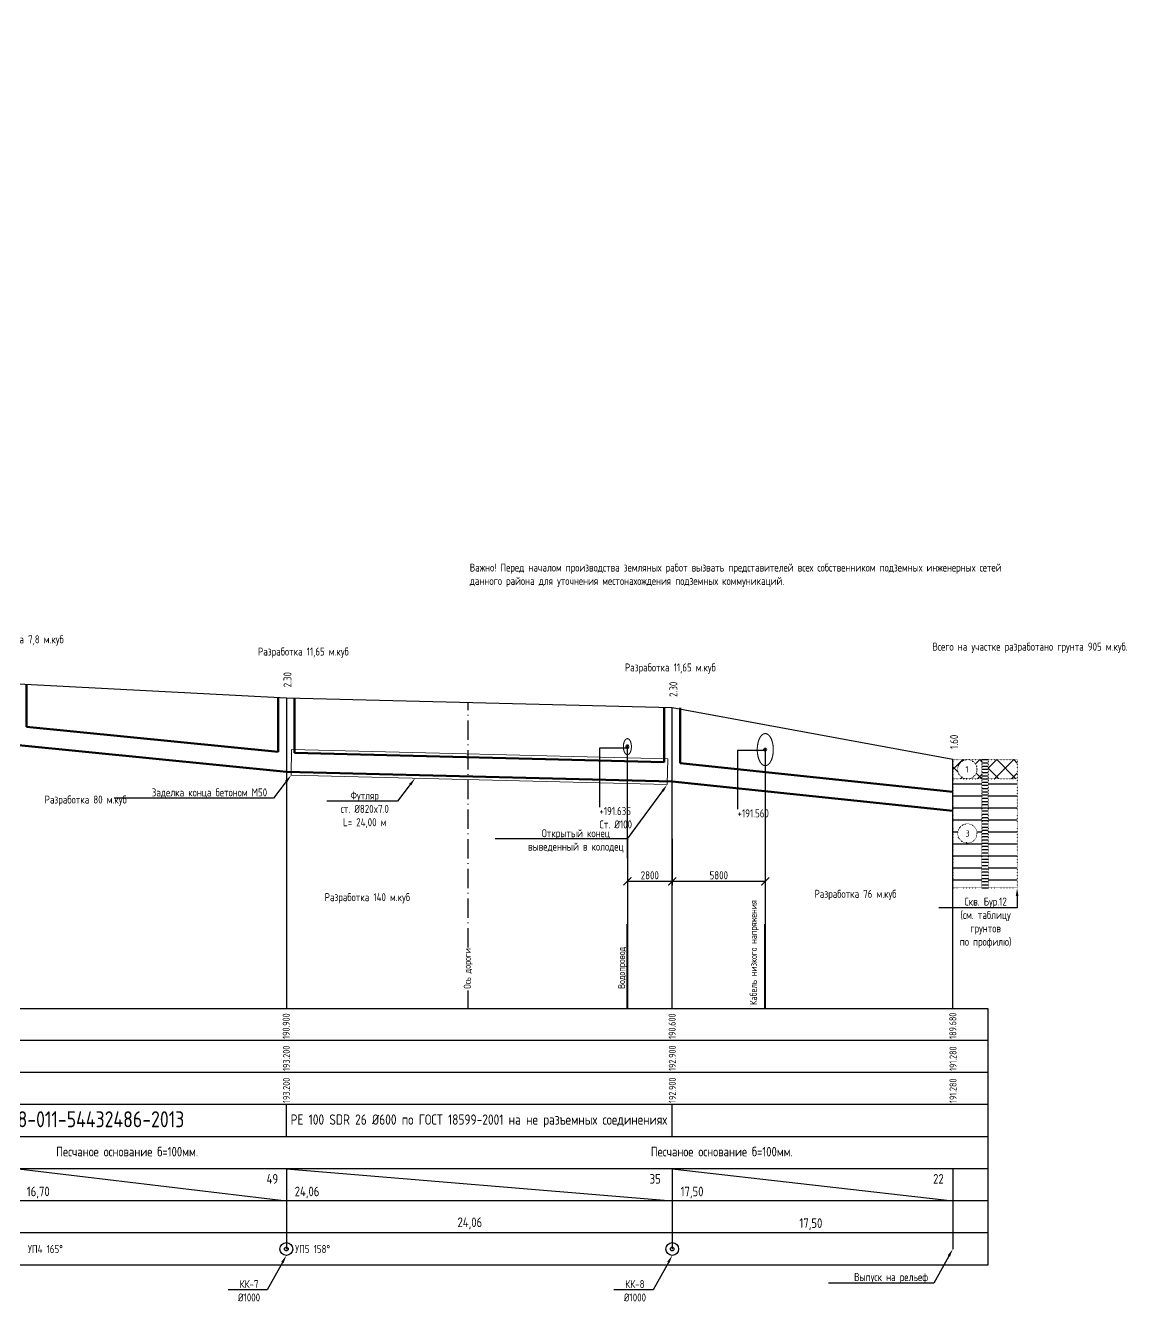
# Model space of a CAD drawing. Header units: millimetres. Extents: x 39361852 to 44740435, y 22138004 to 23754735.
# Drawn here: x 42215372 to 42250398, y 23568784 to 23608832 of the extents above; entities that cross this region are included whole.
import ezdxf
from ezdxf import colors
from ezdxf.entities.mleader import LeaderData, LeaderLine
from ezdxf.math import Vec2, Vec3

# ---------------------------------------------------------------- set-up
doc = ezdxf.new("R2010")
doc.units = ezdxf.units.MM
for name, pattern in [('ACAD_ISO10W100', [18.5, 12, -3, 0.5, -3]), ('L1', [1, 0, 1]), ('L2', [1, 0, 1]), ('Штриховая', [2822.222233, 1411.111116, -1411.111116])]:
    doc.linetypes.add(name, pattern=pattern)
for name, color, linetype in [('Выноски', 7, 'Continuous'), ('Разработка грунта', 8, 'Continuous'), ('Рамка и штамп', 7, 'Continuous')]:
    doc.layers.add(name, color=color, linetype=linetype)
doc.layers.add('К1', color=30, linetype='Continuous', lineweight=40)
doc.layers.add('Труба профиль', color=7, linetype='Continuous', lineweight=50)
doc.styles.add('GOST 2.304', font='GOST_0.TTF')
doc.styles.get("Standard").update_dxf_attribs({"font": 'arial.ttf'})
doc.dimstyles.new('ISO-25', dxfattribs={"dimtxt": 2.5, "dimasz": 2.5, "dimexe": 1.25, "dimexo": 0.625, "dimtad": 1, "dimtxsty": 'Standard', "dimcen": 2.5, "dimadec": 0, "dimazin": 0, "dimtfac": 1, "dimtmove": 0, "dimatfit": 3, "dimfxl": 1, "dimarcsym": 0})

# ---------------------------------------------------------------- blocks, each defined once
blk = doc.blocks.new('_ArchTick')
at = {"color": 0, "linetype": 'ByBlock', "const_width": 0.15}
blk.add_lwpolyline([(-0.5, -0.5), (0.5, 0.5)], dxfattribs=at)
blk = doc.blocks.new('*D35')
at = {"color": 0, "lineweight": -2, "transparency": 16777216}
for p, q in [((42234127, 23583478), (42234127, 23582033)), ((42235527, 23583478), (42235527, 23582033)), ((42234127, 23582158), (42235527, 23582158))]:
    blk.add_line(p, q, dxfattribs=at)
at = {"color": 0, "lineweight": -2, "transparency": 16777216, "xscale": 250, "yscale": 250, "zscale": 250, "rotation": 180}
blk.add_blockref('_ArchTick', (42234127, 23582158), dxfattribs=at)
at = {"color": 0, "lineweight": -2, "transparency": 16777216, "xscale": 250, "yscale": 250, "zscale": 250}
blk.add_blockref('_ArchTick', (42235527, 23582158), dxfattribs=at)
at = {"color": 0, "transparency": 16777216, "insert": (42234827, 23582346), "char_height": 250, "attachment_point": 5, "style": 'GOST 2.304'}
blk.add_mtext('2800', dxfattribs=at)
blk = doc.blocks.new('*D36')
at = {"color": 0, "lineweight": -2, "transparency": 16777216}
for p, q in [((42235527, 23582718), (42235527, 23582033)), ((42238427, 23582718), (42238427, 23582033)), ((42235527, 23582158), (42238427, 23582158))]:
    blk.add_line(p, q, dxfattribs=at)
at = {"color": 0, "lineweight": -2, "transparency": 16777216, "xscale": 250, "yscale": 250, "zscale": 250, "rotation": 180}
blk.add_blockref('_ArchTick', (42235527, 23582158), dxfattribs=at)
at = {"color": 0, "lineweight": -2, "transparency": 16777216, "xscale": 250, "yscale": 250, "zscale": 250}
blk.add_blockref('_ArchTick', (42238427, 23582158), dxfattribs=at)
at = {"color": 0, "transparency": 16777216, "insert": (42236977, 23582346), "char_height": 250, "attachment_point": 5, "style": 'GOST 2.304'}
blk.add_mtext('5800', dxfattribs=at)

msp = doc.modelspace()

# ---------------------------------------------------------------- hatches: boundary and pattern name
at = {"linetype": 'Continuous'}
h = msp.add_hatch(dxfattribs=at)
h.set_pattern_fill('TEHNO', color=256, scale=3000, style=0)
h.set_pattern_definition([(45, (42239276.64, 23585950.76), (-265.165, 265.165), []), (135, (42239276.64, 23585950.76), (-265.165, -265.165), [])])
edge = h.paths.add_edge_path(flags=16)
edge.add_arc((42244726.6406, 23585650.7582), 300, 0, 360)
h.paths.add_polyline_path([(42245376.6406, 23585350.7582), (42246276.6406, 23585350.7582), (42246276.6406, 23585950.7582), (42245376.6406, 23585950.7582)])
h.paths.add_polyline_path([(42244276.6406, 23585350.7582), (42245176.6406, 23585350.7582), (42245176.6406, 23585950.7582), (42244276.6406, 23585950.7582)])
h = msp.add_hatch(dxfattribs=at)
h.set_pattern_fill('GL_DR', color=256, scale=3000, style=0)
h.set_pattern_definition([(0, (42239276.64, 23585950.76), (0, 375), [])])
edge = h.paths.add_edge_path(flags=16)
edge.add_arc((42244726.6406, 23583650.7582), 300, 0, 360)
h.paths.add_polyline_path([(42245376.6406, 23581950.7582), (42246276.6406, 23581950.7582), (42246276.6406, 23585350.7582), (42245376.6406, 23585350.7582)])
h.paths.add_polyline_path([(42244276.6406, 23581950.7582), (42245176.6406, 23581950.7582), (42245176.6406, 23585350.7582), (42244276.6406, 23585350.7582)])

# ---------------------------------------------------------------- linework, layer by layer
for p, q in [((42223496.6406, 23587870.7582), (42215146.6406, 23588300.7582)), ((42223496.6406, 23587870.7582), (42223496.6406, 23578194.8791)), ((42235526.6406, 23587570.7582), (42223496.6406, 23587870.7582)), ((42235526.6406, 23578194.8791), (42235526.6406, 23587570.7582)), ((42244276.6406, 23585950.7582), (42235526.6406, 23587570.7582)), ((42234126.6406, 23582882.8187), (42234128.5829, 23586305.6244)), ((42238426.6406, 23586233.8439), (42238426.6406, 23578194.8791)), ((42244276.6406, 23578194.8791), (42244276.6406, 23585950.7582)), ((42234126.6406, 23582882.8187), (42234126.6406, 23578194.8791)), ((42229166.3476, 23578194.8791), (42229166.3476, 23578750.6842)), ((42245364.2041, 23578194.8791), (42245364.2041, 23570194.8791)), ((42223496.6391, 23574194.8791), (42223496.6391, 23575194.8791)), ((42235526.6391, 23574194.8791), (42235526.6391, 23575194.8791)), ((42215146.6391, 23573194.8791), (42223496.6294, 23572194.8791)), ((42223496.6391, 23573194.8791), (42235526.6294, 23572194.8791)), ((42235526.6391, 23573194.8791), (42244276.6294, 23572194.8791))]:
    msp.add_line(p, q)
at = {"linetype": 'ACAD_ISO10W100', "ltscale": 50}
msp.add_line((42229166.3476, 23580098.2038), (42229166.3476, 23587729.369), dxfattribs=at)
at = {"color": 0, "linetype": 'L2'}
for p, q in [((42244276.6406, 23585950.7582), (42245176.6406, 23585950.7582)), ((42245376.6406, 23585950.7582), (42246276.6406, 23585950.7582)), ((42244276.6406, 23585350.7582), (42245176.6406, 23585350.7582)), ((42244276.6406, 23585350.7582), (42244276.6406, 23581950.7582)), ((42245176.6406, 23585350.7582), (42245176.6406, 23581950.7582)), ((42245376.6406, 23585350.7582), (42246276.6406, 23585350.7582)), ((42245376.6406, 23585350.7582), (42245376.6406, 23581950.7582)), ((42246276.6406, 23585350.7582), (42246276.6406, 23581950.7582)), ((42244276.6406, 23581950.7582), (42245176.6406, 23581950.7582)), ((42245376.6406, 23581950.7582), (42246276.6406, 23581950.7582))]:
    msp.add_line(p, q, dxfattribs=at)
at = {"color": 0, "linetype": 'L1'}
for p, q in [((42244276.6406, 23585950.7582), (42245176.6406, 23585950.7582)), ((42244276.6406, 23585950.7582), (42244276.6406, 23585350.7582)), ((42245176.6406, 23585950.7582), (42245176.6406, 23585350.7582)), ((42245376.6406, 23585950.7582), (42246276.6406, 23585950.7582)), ((42245376.6406, 23585950.7582), (42245376.6406, 23585350.7582)), ((42246276.6406, 23585950.7582), (42246276.6406, 23585350.7582)), ((42244276.6406, 23585350.7582), (42245176.6406, 23585350.7582)), ((42245376.6406, 23585350.7582), (42246276.6406, 23585350.7582))]:
    msp.add_line(p, q, dxfattribs=at)
at = {"color": 0}
for p, q in [((42245176.6406, 23585950.7582), (42245376.6406, 23585950.7582)), ((42245176.6406, 23585950.7582), (42245376.6406, 23585950.7582)), ((42245176.6406, 23585950.7582), (42245376.6406, 23585950.7582)), ((42245176.6406, 23585950.7582), (42245376.6406, 23585950.7582)), ((42245176.6406, 23585950.7582), (42245376.6406, 23585950.7582)), ((42245176.6406, 23585850.7582), (42245376.6406, 23585850.7582)), ((42245176.6406, 23585750.7582), (42245376.6406, 23585750.7582)), ((42245176.6406, 23585650.7582), (42245376.6406, 23585650.7582)), ((42245176.6406, 23585550.7582), (42245376.6406, 23585550.7582)), ((42245176.6406, 23585450.7582), (42245376.6406, 23585450.7582)), ((42245176.6406, 23585350.7582), (42245376.6406, 23585350.7582)), ((42245176.6406, 23585350.7582), (42245376.6406, 23585350.7582)), ((42245176.6406, 23585350.7582), (42245376.6406, 23585350.7582)), ((42245176.6406, 23585350.7582), (42245376.6406, 23585350.7582)), ((42245176.6406, 23585250.7582), (42245376.6406, 23585250.7582)), ((42245176.6406, 23585150.7582), (42245376.6406, 23585150.7582)), ((42245176.6406, 23585050.7582), (42245376.6406, 23585050.7582)), ((42245176.6406, 23584950.7582), (42245376.6406, 23584950.7582)), ((42245176.6406, 23584850.7582), (42245376.6406, 23584850.7582)), ((42245176.6406, 23584750.7582), (42245376.6406, 23584750.7582)), ((42245176.6406, 23584650.7582), (42245376.6406, 23584650.7582)), ((42245176.6406, 23584550.7582), (42245376.6406, 23584550.7582)), ((42245176.6406, 23584450.7582), (42245376.6406, 23584450.7582)), ((42245176.6406, 23584350.7582), (42245376.6406, 23584350.7582)), ((42245176.6406, 23584250.7582), (42245376.6406, 23584250.7582)), ((42245176.6406, 23584150.7582), (42245376.6406, 23584150.7582)), ((42245176.6406, 23584050.7582), (42245376.6406, 23584050.7582)), ((42245176.6406, 23583950.7582), (42245376.6406, 23583950.7582)), ((42245176.6406, 23583850.7582), (42245376.6406, 23583850.7582)), ((42245176.6406, 23583750.7582), (42245376.6406, 23583750.7582)), ((42245176.6406, 23583650.7582), (42245376.6406, 23583650.7582)), ((42245176.6406, 23583550.7582), (42245376.6406, 23583550.7582)), ((42245176.6406, 23583450.7582), (42245376.6406, 23583450.7582)), ((42245176.6406, 23583350.7582), (42245376.6406, 23583350.7582)), ((42245176.6406, 23583250.7582), (42245376.6406, 23583250.7582)), ((42245176.6406, 23583150.7582), (42245376.6406, 23583150.7582)), ((42245176.6406, 23583050.7582), (42245376.6406, 23583050.7582)), ((42245176.6406, 23582950.7582), (42245376.6406, 23582950.7582)), ((42245176.6406, 23582850.7582), (42245376.6406, 23582850.7582)), ((42245176.6406, 23582750.7582), (42245376.6406, 23582750.7582)), ((42245176.6406, 23582650.7582), (42245376.6406, 23582650.7582)), ((42245176.6406, 23582550.7582), (42245376.6406, 23582550.7582)), ((42245176.6406, 23582450.7582), (42245376.6406, 23582450.7582)), ((42245176.6406, 23582350.7582), (42245376.6406, 23582350.7582)), ((42245176.6406, 23582250.7582), (42245376.6406, 23582250.7582)), ((42245176.6406, 23582150.7582), (42245376.6406, 23582150.7582)), ((42245176.6406, 23582050.7582), (42245376.6406, 23582050.7582)), ((42245176.6406, 23581950.7582), (42245376.6406, 23581950.7582)), ((42245176.6406, 23581950.7582), (42245376.6406, 23581950.7582))]:
    msp.add_line(p, q, dxfattribs=at)
at = {"lineweight": 40}
for p, q in [((42234126.6406, 23578194.8791), (42234126.6406, 23580816.9032)), ((42238426.6406, 23578194.8791), (42238426.6406, 23580816.9032))]:
    msp.add_line(p, q, dxfattribs=at)
at = {"color": 0, "linetype": 'L1'}
msp.add_circle((42244726.6406, 23585650.7582), 300, dxfattribs=at)
at = {"color": 0, "linetype": 'L2'}
msp.add_circle((42244726.6406, 23583650.7582), 300, dxfattribs=at)
for centre in [(42223496.6376, 23570694.8731), (42235526.6376, 23570694.8731)]:
    msp.add_circle(centre, 57.8092)
at = {"layer": 'Рамка и штамп'}
for p, q in [((42145306.6391, 23578194.8791), (42245364.2041, 23578194.8791)), ((42245364.2041, 23577194.8791), (42145306.6391, 23577194.8791)), ((42245364.2041, 23576194.8791), (42145306.6391, 23576194.8791)), ((42245364.2041, 23575194.8791), (42138687.2644, 23575194.8791)), ((42245364.2041, 23574194.8791), (42145306.6391, 23574194.8791)), ((42245364.2041, 23573194.8791), (42145306.6391, 23573194.8791)), ((42223496.6391, 23573194.8791), (42223496.6149, 23570694.8731)), ((42235526.6391, 23573194.8791), (42235526.6149, 23570694.8731)), ((42244276.6391, 23573194.8791), (42244276.6149, 23570694.8731)), ((42245364.2041, 23572194.8791), (42145306.6391, 23572194.8791)), ((42245364.2041, 23571194.8791), (42145306.6391, 23571194.8791)), ((42245364.2041, 23570194.8791), (42145306.6391, 23570194.8791))]:
    msp.add_line(p, q, dxfattribs=at)
at = {"layer": 'Рамка и штамп', "lineweight": 30}
for centre in [(42223496.6439, 23570694.875), (42223496.6439, 23570694.875), (42223496.6439, 23570694.875), (42235526.6439, 23570694.875), (42235526.6439, 23570694.875), (42235526.6439, 23570694.875)]:
    msp.add_circle(centre, 200, dxfattribs=at)
at = {"layer": 'Труба профиль'}
for p, q in [((42215396.6406, 23588300.7582), (42215396.6406, 23586975.8871)), ((42223246.6406, 23587870.7582), (42223246.6406, 23586194.9329)), ((42223746.6406, 23587870.7582), (42223746.6406, 23586164.5704)), ((42235276.6406, 23587570.7582), (42235276.6406, 23585877.0392)), ((42235776.6406, 23587570.7582), (42235776.6406, 23585844.669)), ((42223246.6406, 23586194.9329), (42215396.6406, 23586975.8871)), ((42223498.5097, 23585570.7582), (42215146.6406, 23586400.7582)), ((42235276.6406, 23585877.0392), (42223746.6406, 23586164.5704)), ((42235528.5097, 23585270.7582), (42223498.5097, 23585570.7582)), ((42244278.5097, 23584950.7582), (42235776.6406, 23585844.669)), ((42244278.5097, 23584350.7582), (42235528.5097, 23585270.7582))]:
    msp.add_line(p, q, dxfattribs=at)
at = {"layer": 'Труба профиль', "color": 6, "lineweight": 20}
for p, q in [((42223660.4169, 23586266.7206), (42223647.6528, 23585467.0389)), ((42235384.5889, 23585974.3473), (42223660.4169, 23586266.7206)), ((42235384.5889, 23585974.3473), (42235371.8248, 23585174.6656)), ((42235371.8248, 23585174.6656), (42223647.6528, 23585467.0389))]:
    msp.add_line(p, q, dxfattribs=at)
at = {"layer": 'Труба профиль'}
msp.add_circle((42238426.6406, 23586263.2561), 29.4122, dxfattribs=at)
at = {"layer": 'Труба профиль', "color": 3, "linetype": 'Штриховая', "lineweight": 9, "ltscale": 50}
for centre, major_axis in [((42238426.6406, 23586263.2561), (0, 500)), ((42234128.5097, 23586355.6243), (0, 250))]:
    msp.add_ellipse(centre, major_axis=major_axis, ratio=0.5, dxfattribs=at)
at = {"layer": 'Труба профиль'}
msp.add_ellipse((42234128.5097, 23586355.6243), major_axis=(0, 50), ratio=0.5, dxfattribs=at)

# ---------------------------------------------------------------- texts
at = {"linetype": 'ByBlock', "lineweight": 40, "ltscale": 400, "style": 'GOST 2.304'}
for s, p in [('2.30', (42223657.3886, 23588205.3066)), ('2.30', (42235687.3886, 23587905.3066)), ('1.60', (42244437.3886, 23586285.3066))]:
    msp.add_text(s, height=250, rotation=90, dxfattribs=at).set_placement(p)
at = {"style": 'GOST 2.304'}
for s, p in [('1', (42244666.347, 23585550.7582)), ('3', (42244666.347, 23583550.7582))]:
    msp.add_text(s, height=200, dxfattribs=at).set_placement(p)
at = {"layer": 'К1', "color": 1, "insert": (42229215.3175, 23592064.2445), "char_height": 250, "width": 16957.976015, "attachment_point": 1, "style": 'GOST 2.304'}
msp.add_mtext('Важно! Перед началом производства земляных работ вызвать представителей всех собственником подземных инженерных сетей данного района для уточнения местонахождения подземных коммуникаций.', dxfattribs=at)
at = {"layer": 'Разработка грунта', "linetype": 'ByBlock', "lineweight": 40, "ltscale": 400, "style": 'GOST 2.304'}
for s, p in [('Разработка 7,8 м.куб', (42213924.8642, 23589576.8762)), ('Разработка 11,65 м.куб', (42222610.6935, 23589195.6667)), ('Разработка 11,65 м.куб', (42234050.515, 23588700.1507)), ('Разработка 80 м.куб', (42215960.2265, 23584581.9026)), ('Разработка 76 м.куб', (42239960.2626, 23581642.2661)), ('Разработка 140 м.куб', (42224690.2571, 23581538.7765))]:
    msp.add_text(s, height=250, dxfattribs=at).set_placement(p)
at = {"layer": 'Разработка грунта', "color": 250, "linetype": 'ByBlock', "lineweight": 40, "ltscale": 400, "style": 'GOST 2.304'}
msp.add_text('Всего на участке разработано грунта 905 м.куб.', height=250, dxfattribs=at).set_placement((42243636.3649, 23589348.9748))
at = {"layer": 'Рамка и штамп', "linetype": 'ACAD_ISO10W100', "style": 'GOST 2.304'}
for s, p in [('Кабель низкого напряжения', (42238165.9216, 23578301.7195)), ('Ось дороги', (42229247.9543, 23578805.7328)), ('Водопровод', (42234053.7595, 23578805.7328)), ('190.900', (42223602.1319, 23577248.0738)), ('190.600', (42235632.1319, 23577248.0738)), ('189.680', (42244382.1319, 23577248.0738)), ('193.200', (42223609.1653, 23576248.0738)), ('192.900', (42235639.1653, 23576248.0738)), ('191.280', (42244389.1653, 23576248.0738)), ('193.200', (42223609.1653, 23575248.0738)), ('192.900', (42235639.1653, 23575248.0738)), ('191.280', (42244389.1653, 23575248.0738))]:
    msp.add_text(s, height=220, rotation=90, dxfattribs=at).set_placement(p)
for s, height, p in [('49', 300, (42222881.1071, 23572731.3135)), ('35', 300, (42234821.3128, 23572731.3135)), ('22', 300, (42243658.9694, 23572731.3135)), ('16,70', 300, (42215406.635, 23572339.176)), ('24,06', 300, (42223756.635, 23572339.8499)), ('17,50', 300, (42235786.635, 23572338.9794)), ('24,06', 300, (42228832.7066, 23571377.7247)), ('17,50', 300, (42239490.7722, 23571353.0446)), ('УП4 165°', 250, (42215442.3435, 23570568.4883)), ('УП5 158°', 250, (42223772.1586, 23570568.4883))]:
    msp.add_text(s, height=height, dxfattribs=at).set_placement(p)
for s, insert, char_height, width, attachment_point in [('Труба ПЭ двухслойная гофрированная "ТЕХСТРОЙ" с приварным раструбом  SN8 DN/OD 600 ТУ 2248-011-54432486-2013', (42204999.0103, 23574671.6586), 500, 34392.434024, 5), ('{\\C0;PE 100 SDR 26 %%C600 по ГОСТ 18599-2001 на не разъемных соединениях}', (42229496.8624, 23574686.7203), 320, 12600.957684, 5), ('Песчаное основание б=100мм.', (42218534.1858, 23573880.1158), 300, 6494.082854, 2), ('Песчаное основание б=100мм.', (42237071.1896, 23573880.1158), 300, 6494.082854, 2)]:
    msp.add_mtext(s, dxfattribs=dict(at, insert=insert, char_height=char_height, width=width, attachment_point=attachment_point))

# ---------------------------------------------------------------- dimensions: what is measured, and where the dimension line sits
for base, p1, p2, picture, middle in [((42235526.6406, 23582158.4872), (42234126.6406, 23583540.2679), (42235526.6406, 23583540.2679), '*D35', (42234826.6406, 23582346.1659)), ((42238426.6406, 23582158.4872), (42235526.6406, 23582780.3209), (42238426.6406, 23582780.3209), '*D36', (42236976.6406, 23582346.0766))]:
    dim = msp.add_linear_dim(base=base, p1=p1, p2=p2, dimstyle='ISO-25', override={"dimscale": 100, "dimlfac": 2, "dimtxsty": 'GOST 2.304', "dimblk1": 'ArchTick', "dimblk2": 'ArchTick', "dimsah": 1})
    dim.commit()
    dim.dimension.update_dxf_attribs({"geometry": picture, "text_midpoint": middle})

# ---------------------------------------------------------------- leaders
at = {"linetype": 'Continuous'}
ml = msp.add_multileader_mtext('Standard', dxfattribs=at)
ml.set_content('+191.635\\PСт. %%c100', color=256, style='GOST 2.304')
ml.set_leader_properties()
ml.build(insert=Vec2(0, 0))
ml.multileader.update_dxf_attribs({"has_dogleg": 0, "text_left_attachment_type": 0, "text_right_attachment_type": 0, "dogleg_length": 0, "arrow_head_size": 0.18})
ctx = ml.context
ctx.base_point, ctx.char_height, ctx.arrow_head_size, ctx.landing_gap_size, ctx.plane_origin = Vec3(42233258.1191, 23584473.9429), 250, 0.18, 0, Vec3(41801780.7629, 23925366.231)
ctx.left_attachment, ctx.right_attachment = 0, 0
notes = []
notes.append((ctx, [(0, (1, 1, 0), (42233258.1191, 23584473.9429), (1, 0), 0, [(0, [(42234121.8583, 23586305.7742), (42233258.1191, 23586305.7742)], 0, [])])]))
ctx.mtext.insert, ctx.mtext.flow_direction = Vec3(42233258.1191, 23584473.9429), 5
ml = msp.add_multileader_mtext('Standard', dxfattribs=at)
ml.set_content('+191.560', color=256, style='GOST 2.304')
ml.set_leader_properties()
ml.build(insert=Vec2(0, 0))
ml.multileader.update_dxf_attribs({"has_dogleg": 0, "text_left_attachment_type": 0, "text_right_attachment_type": 0, "dogleg_length": 0, "arrow_head_size": 0.18})
ctx = ml.context
ctx.base_point, ctx.char_height, ctx.arrow_head_size, ctx.landing_gap_size, ctx.plane_origin = Vec3(42237562.9014, 23584402.0127), 250, 0.18, 0, Vec3(41806085.5451, 23925294.3008)
ctx.left_attachment, ctx.right_attachment = 0, 0
notes.append((ctx, [(0, (1, 1, 0), (42237562.9014, 23584402.0127), (1, 0), 0, [(0, [(42238426.6406, 23586233.8439), (42237562.9014, 23586233.8439)], 0, [])])]))
ctx.mtext.insert, ctx.mtext.flow_direction = Vec3(42237562.9014, 23584402.0127), 5
at = {"layer": 'Выноски', "color": 0, "lineweight": -2}
ml = msp.add_multileader_mtext('Standard', dxfattribs=at)
ml.set_content('{\\C0;PE100 SDR 26\\P%%C630 мм\\PL= 10,40 м}', color=5, style='GOST 2.304')
ml.set_leader_properties(lineweight=-3)
ml.build(insert=Vec2(0, 0))
ml.multileader.update_dxf_attribs({"text_left_attachment_type": 6, "text_right_attachment_type": 6, "dogleg_length": 1, "arrow_head_size": 1250, "scale": 500})
ctx = ml.context
ctx.base_point, ctx.scale, ctx.char_height, ctx.arrow_head_size, ctx.landing_gap_size, ctx.plane_origin = Vec3(42005618.8348, 23607328.3597), 500, 1250, 1250, 900, Vec3(42000693.4467, 23585545.5092)
ctx.left_attachment, ctx.right_attachment, ctx.text_align_type = 6, 6, 1
notes.append((ctx, [(0, (1, 1, 0), (42005518.987, 23607328.3597), (1, 0), 99.8478, [(1, [(41999014.4657, 23602660.8012)], 0, [])])]))
ctx.mtext.insert, ctx.mtext.width, ctx.mtext.alignment, ctx.mtext.flow_direction = Vec3(42010779.9141, 23608828.3597), 10595.712352, 2, 5
ml = msp.add_multileader_mtext('Standard', dxfattribs=at)
ml.set_content('{\\C0;Заделка конца бетоном М50}', color=5, style='GOST 2.304')
ml.set_leader_properties(lineweight=-3)
ml.build(insert=Vec2(0, 0))
ml.multileader.update_dxf_attribs({"text_left_attachment_type": 6, "text_right_attachment_type": 6, "dogleg_length": 1, "arrow_head_size": 250, "scale": 100})
ctx = ml.context
ctx.base_point, ctx.scale, ctx.char_height, ctx.arrow_head_size, ctx.landing_gap_size, ctx.plane_origin = Vec3(42219123.1893, 23584754.0681), 100, 250, 250, 180, Vec3(42181578.8638, 23566373.4285)
ctx.left_attachment, ctx.right_attachment, ctx.text_align_type = 6, 6, 1
notes.append((ctx, [(1, (1, 1, 0), (42223096.4397, 23584754.0681), (-1, 0), 19.9696, [(1, [(42223647.6528, 23585467.0389)], 0, [])])]))
ctx.mtext.insert, ctx.mtext.alignment, ctx.mtext.flow_direction = Vec3(42221099.8297, 23585054.0681), 2, 5
ml = msp.add_multileader_mtext('Standard', dxfattribs=at)
ml.set_content('{\\C0;Футляр\\Pст. %%C820x7.0\\PL= 24,00 м}', color=5, style='GOST 2.304')
ml.set_leader_properties(lineweight=-3)
ml.build(insert=Vec2(0, 0))
ml.multileader.update_dxf_attribs({"text_left_attachment_type": 6, "text_right_attachment_type": 6, "dogleg_length": 1, "arrow_head_size": 250, "scale": 100})
ctx = ml.context
ctx.base_point, ctx.scale, ctx.char_height, ctx.arrow_head_size, ctx.landing_gap_size, ctx.plane_origin = Vec3(42224940.6148, 23584657.7385), 100, 250, 250, 180, Vec3(42185441.6788, 23566277.099)
ctx.left_attachment, ctx.right_attachment, ctx.text_align_type = 6, 6, 1
notes.append((ctx, [(1, (1, 1, 0), (42226959.2548, 23584657.7385), (-1, 0), 19.9696, [(1, [(42227510.4678, 23585370.7094)], 0, [])])]))
ctx.mtext.insert, ctx.mtext.alignment, ctx.mtext.flow_direction = Vec3(42225939.95, 23584957.7385), 2, 5
ml = msp.add_multileader_mtext('Standard', dxfattribs=at)
ml.set_content('{\\C0;Открытый конец\\Pвыведенный в колодец}', color=5, style='GOST 2.304')
ml.set_leader_properties(lineweight=-3)
ml.build(insert=Vec2(0, 0))
ml.multileader.update_dxf_attribs({"text_left_attachment_type": 6, "text_right_attachment_type": 6, "dogleg_length": 1, "arrow_head_size": 250, "scale": 100})
ctx = ml.context
ctx.base_point, ctx.scale, ctx.char_height, ctx.arrow_head_size, ctx.landing_gap_size, ctx.plane_origin = Vec3(42230944.8642, 23583480.9473), 100, 250, 250, 180, Vec3(42193303.0358, 23566081.0551)
ctx.left_attachment, ctx.right_attachment, ctx.text_align_type = 6, 6, 1
notes.append((ctx, [(1, (1, 1, 0), (42234119.5085, 23583480.9473), (-1, 0), 19.9696, [(1, [(42235371.8248, 23585174.6656)], 0, [])])]))
ctx.mtext.insert, ctx.mtext.alignment, ctx.mtext.flow_direction = Vec3(42232522.2016, 23583780.9473), 2, 5
ml = msp.add_multileader_mtext('Standard', dxfattribs=at)
ml.set_content('{\\C0;Скв. Бур.12\\P(см. таблицу\\Pгрунтов \\Pпо профилю)}', color=5, style='GOST 2.304')
ml.set_leader_properties(lineweight=-3)
ml.build(insert=Vec2(0, 0))
ml.multileader.update_dxf_attribs({"text_left_attachment_type": 6, "text_right_attachment_type": 6, "dogleg_length": 1, "arrow_head_size": 250, "scale": 100})
ctx = ml.context
ctx.base_point, ctx.scale, ctx.char_height, ctx.arrow_head_size, ctx.landing_gap_size, ctx.plane_origin = Vec3(42244332.2954, 23581329.3101), 100, 250, 250, 180, Vec3(42204760.0928, 23562948.6705)
ctx.left_attachment, ctx.right_attachment, ctx.text_align_type = 6, 6, 1
notes.append((ctx, [(1, (1, 1, 0), (42246277.6688, 23581329.3101), (-1, 0), 19.9696, [(1, [(42246276.6406, 23581950.7582)], 0, [])])]))
ctx.mtext.insert, ctx.mtext.alignment, ctx.mtext.flow_direction = Vec3(42245294.9973, 23581650.7897), 2, 5
ml = msp.add_multileader_mtext('Standard', dxfattribs=at)
ml.set_content('{\\C0;Выпуск на рельеф}', color=5, style='GOST 2.304')
ml.set_leader_properties(lineweight=-3)
ml.build(insert=Vec2(0, 0))
ml.multileader.update_dxf_attribs({"text_left_attachment_type": 6, "text_right_attachment_type": 6, "dogleg_length": 1, "arrow_head_size": 250, "scale": 100})
ctx = ml.context
ctx.base_point, ctx.scale, ctx.char_height, ctx.arrow_head_size, ctx.landing_gap_size, ctx.plane_origin = Vec3(42241037.9593, 23569625.4061), 100, 250, 250, 180, Vec3(42202202.911, 23551601.2023)
ctx.left_attachment, ctx.right_attachment, ctx.text_align_type = 6, 6, 1
notes.append((ctx, [(1, (1, 1, 0), (42243676.149, 23569625.4061), (-1, 0), 19.9696, [(1, [(42244271.6999, 23570694.8127)], 0, [])])]))
ctx.mtext.insert, ctx.mtext.alignment, ctx.mtext.flow_direction = Vec3(42242347.0694, 23569946.8857), 2, 5
ml = msp.add_multileader_mtext('Standard', dxfattribs=at)
ml.set_content('{\\C0;КК-7\\P%%C1000}', color=5, style='GOST 2.304')
ml.set_leader_properties(lineweight=-3)
ml.build(insert=Vec2(0, 0))
ml.multileader.update_dxf_attribs({"text_left_attachment_type": 6, "text_right_attachment_type": 6, "dogleg_length": 1, "arrow_head_size": 250, "scale": 100})
ctx = ml.context
ctx.base_point, ctx.scale, ctx.char_height, ctx.arrow_head_size, ctx.landing_gap_size, ctx.plane_origin = Vec3(42221788.2785, 23569425.4684), 100, 250, 250, 180, Vec3(42181427.8549, 23551401.2646)
ctx.left_attachment, ctx.right_attachment, ctx.text_align_type = 6, 6, 1
notes.append((ctx, [(1, (1, 1, 0), (42222901.093, 23569425.4684), (-1, 0), 19.9696, [(1, [(42223496.6439, 23570494.875)], 0, [])])]))
ctx.mtext.insert, ctx.mtext.alignment, ctx.mtext.flow_direction = Vec3(42222334.701, 23569725.4684), 2, 5
ml = msp.add_multileader_mtext('Standard', dxfattribs=at)
ml.set_content('{\\C0;КК-8\\P%%C1000}', color=5, style='GOST 2.304')
ml.set_leader_properties(lineweight=-3)
ml.build(insert=Vec2(0, 0))
ml.multileader.update_dxf_attribs({"text_left_attachment_type": 6, "text_right_attachment_type": 6, "dogleg_length": 1, "arrow_head_size": 250, "scale": 100})
ctx = ml.context
ctx.base_point, ctx.scale, ctx.char_height, ctx.arrow_head_size, ctx.landing_gap_size, ctx.plane_origin = Vec3(42233818.2785, 23569425.4684), 100, 250, 250, 180, Vec3(42193457.8549, 23551401.2646)
ctx.left_attachment, ctx.right_attachment, ctx.text_align_type = 6, 6, 1
notes.append((ctx, [(1, (1, 1, 0), (42234931.093, 23569425.4684), (-1, 0), 19.9696, [(1, [(42235526.6439, 23570494.875)], 0, [])])]))
ctx.mtext.insert, ctx.mtext.alignment, ctx.mtext.flow_direction = Vec3(42234364.701, 23569725.4684), 2, 5
for ctx, leaders in notes:
    for number, flags, end, landing, length, lines in leaders:
        leader = LeaderData()
        leader.index, (leader.has_last_leader_line, leader.has_dogleg_vector, leader.attachment_direction) = number, flags
        leader.last_leader_point, leader.dogleg_vector, leader.dogleg_length = Vec3(end), Vec3(landing), length
        for number, points, colour, breaks in lines:
            line = LeaderLine()
            line.index, line.vertices, line.color, line.breaks = number, Vec3.list(points), colors.encode_raw_color(colour), breaks
            leader.lines.append(line)
        ctx.leaders.append(leader)

doc.saveas('drawing.dxf')
